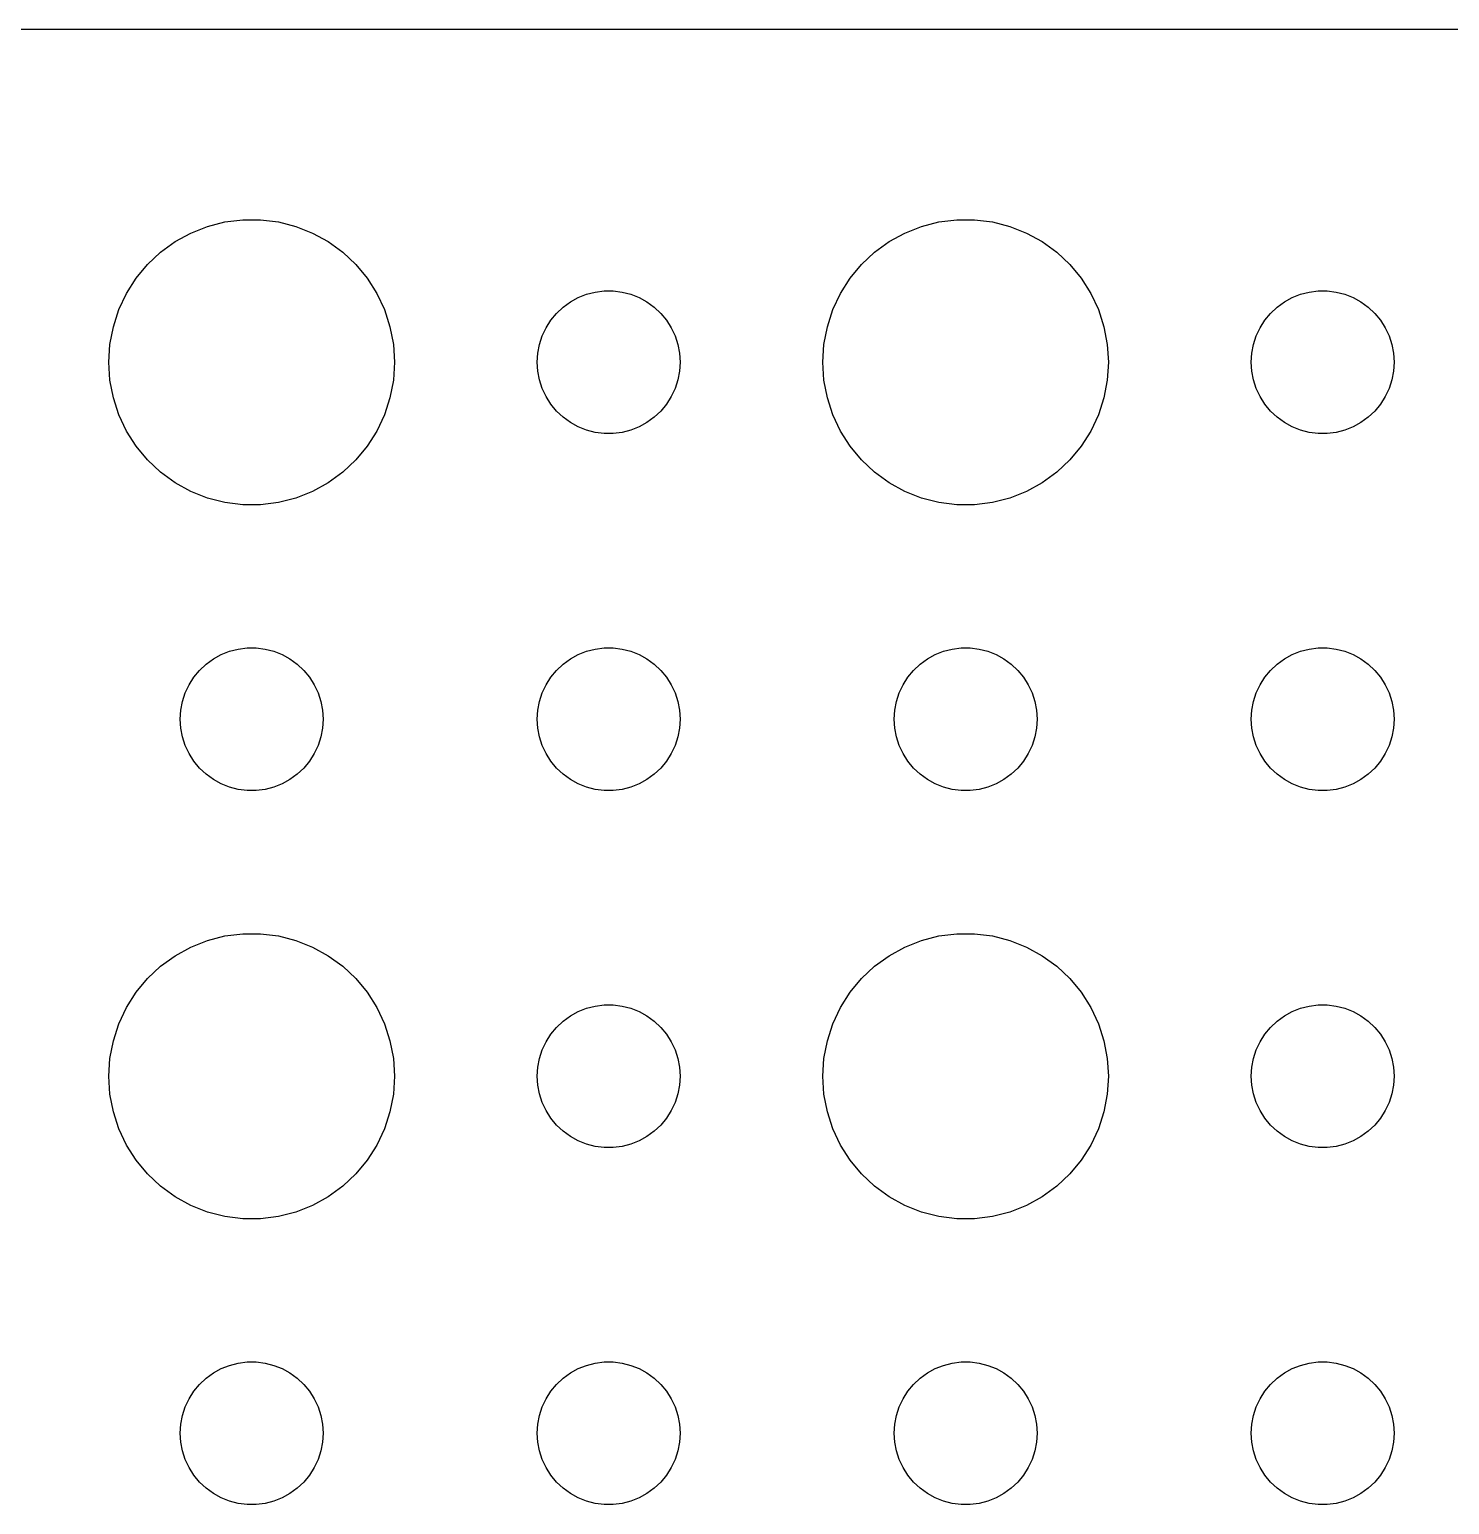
# Model space of a CAD drawing. Header units: metres. Extents: x -112 to 112, y -59 to 59.
# Drawn here: x 25.33 to 55.16, y 28.5 to 59.49 of the extents above; entities that cross this region are included whole.
import ezdxf

# ---------------------------------------------------------------- set-up
doc = ezdxf.new("R2010")
doc.units = ezdxf.units.M

msp = doc.modelspace()

# ---------------------------------------------------------------- linework, layer by layer
for p, q in [((107.314, 59.4901), (-107.314, 59.4901)), ((29.4379, 55.4469), (29.8116, 55.4941)), ((29.8116, 55.4941), (30.1884, 55.4941)), ((30.1884, 55.4941), (30.5621, 55.4469)), ((44.4379, 55.4469), (44.8116, 55.4941)), ((44.8116, 55.4941), (45.1884, 55.4941)), ((45.1884, 55.4941), (45.5621, 55.4469)), ((28.3925, 55.033), (28.7227, 55.2145)), ((28.7227, 55.2145), (29.0729, 55.3532)), ((29.0729, 55.3532), (29.4379, 55.4469)), ((30.5621, 55.4469), (30.927, 55.3532)), ((30.927, 55.3532), (31.2773, 55.2145)), ((31.2773, 55.2145), (31.6075, 55.033)), ((43.3925, 55.033), (43.7227, 55.2145)), ((43.7227, 55.2145), (44.0729, 55.3532)), ((44.0729, 55.3532), (44.4379, 55.4469)), ((45.5621, 55.4469), (45.927, 55.3532)), ((45.927, 55.3532), (46.2773, 55.2145)), ((46.2773, 55.2145), (46.6075, 55.033)), ((28.0877, 54.8115), (28.3925, 55.033)), ((31.6075, 55.033), (31.9123, 54.8115)), ((43.0877, 54.8115), (43.3925, 55.033)), ((46.6075, 55.033), (46.9123, 54.8115)), ((27.5729, 54.2634), (27.8131, 54.5536)), ((27.8131, 54.5536), (28.0877, 54.8115)), ((31.9123, 54.8115), (32.1869, 54.5536)), ((32.1869, 54.5536), (32.427, 54.2634)), ((42.5729, 54.2634), (42.8131, 54.5536)), ((42.8131, 54.5536), (43.0877, 54.8115)), ((46.9123, 54.8115), (47.1869, 54.5536)), ((47.1869, 54.5536), (47.427, 54.2634)), ((27.3711, 53.9453), (27.5729, 54.2634)), ((32.427, 54.2634), (32.6289, 53.9453)), ((42.3711, 53.9453), (42.5729, 54.2634)), ((47.427, 54.2634), (47.6289, 53.9453)), ((27.2107, 53.6044), (27.3711, 53.9453)), ((32.6289, 53.9453), (32.7893, 53.6044)), ((36.8613, 53.8572), (37.0365, 53.9266)), ((37.0365, 53.9266), (37.2189, 53.9734)), ((37.2189, 53.9734), (37.4058, 53.997)), ((37.4058, 53.997), (37.5942, 53.997)), ((37.5942, 53.997), (37.7811, 53.9734)), ((37.7811, 53.9734), (37.9635, 53.9266)), ((37.9635, 53.9266), (38.1387, 53.8572)), ((42.2107, 53.6044), (42.3711, 53.9453)), ((47.6289, 53.9453), (47.7893, 53.6044)), ((51.8613, 53.8572), (52.0365, 53.9266)), ((52.0365, 53.9266), (52.2189, 53.9734)), ((52.2189, 53.9734), (52.4058, 53.997)), ((52.4058, 53.997), (52.5942, 53.997)), ((52.5942, 53.997), (52.7811, 53.9734)), ((52.7811, 53.9734), (52.9635, 53.9266)), ((52.9635, 53.9266), (53.1387, 53.8572)), ((36.4065, 53.5268), (36.5439, 53.6558)), ((36.5439, 53.6558), (36.6963, 53.7665)), ((36.6963, 53.7665), (36.8613, 53.8572)), ((38.1387, 53.8572), (38.3037, 53.7665)), ((38.3037, 53.7665), (38.4561, 53.6558)), ((38.4561, 53.6558), (38.5934, 53.5268)), ((51.4065, 53.5268), (51.5439, 53.6558)), ((51.5439, 53.6558), (51.6963, 53.7665)), ((51.6963, 53.7665), (51.8613, 53.8572)), ((53.1387, 53.8572), (53.3037, 53.7665)), ((53.3037, 53.7665), (53.4561, 53.6558)), ((53.4561, 53.6558), (53.5934, 53.5268)), ((27.0942, 53.2461), (27.2107, 53.6044)), ((32.7893, 53.6044), (32.9057, 53.2461)), ((36.1855, 53.2226), (36.2865, 53.3817)), ((36.2865, 53.3817), (36.4065, 53.5268)), ((38.5934, 53.5268), (38.7135, 53.3817)), ((38.7135, 53.3817), (38.8145, 53.2226)), ((42.0942, 53.2461), (42.2107, 53.6044)), ((47.7893, 53.6044), (47.9057, 53.2461)), ((51.1855, 53.2226), (51.2865, 53.3817)), ((51.2865, 53.3817), (51.4065, 53.5268)), ((53.5934, 53.5268), (53.7135, 53.3817)), ((53.7135, 53.3817), (53.8145, 53.2226)), ((27.0237, 52.876), (27.0942, 53.2461)), ((32.9057, 53.2461), (32.9763, 52.876)), ((36.0471, 52.873), (36.1053, 53.0522)), ((36.1053, 53.0522), (36.1855, 53.2226)), ((38.8145, 53.2226), (38.8947, 53.0522)), ((38.8947, 53.0522), (38.9529, 52.873)), ((42.0237, 52.876), (42.0942, 53.2461)), ((47.9057, 53.2461), (47.9763, 52.876)), ((51.0471, 52.873), (51.1053, 53.0522)), ((51.1053, 53.0522), (51.1855, 53.2226)), ((53.8145, 53.2226), (53.8947, 53.0522)), ((53.8947, 53.0522), (53.9529, 52.873)), ((27, 52.5), (27.0237, 52.876)), ((32.9763, 52.876), (33, 52.5)), ((36, 52.5), (36.0118, 52.688)), ((36.0118, 52.688), (36.0471, 52.873)), ((38.9529, 52.873), (38.9882, 52.688)), ((38.9882, 52.688), (39, 52.5)), ((42, 52.5), (42.0237, 52.876)), ((47.9763, 52.876), (48, 52.5)), ((51, 52.5), (51.0118, 52.688)), ((51.0118, 52.688), (51.0471, 52.873)), ((53.9529, 52.873), (53.9882, 52.688)), ((53.9882, 52.688), (54, 52.5)), ((27.0237, 52.124), (27, 52.5)), ((33, 52.5), (32.9763, 52.124)), ((36.0118, 52.312), (36, 52.5)), ((39, 52.5), (38.9882, 52.312)), ((42.0237, 52.124), (42, 52.5)), ((48, 52.5), (47.9763, 52.124)), ((51.0118, 52.312), (51, 52.5)), ((54, 52.5), (53.9882, 52.312)), ((27.0942, 51.7539), (27.0237, 52.124)), ((32.9763, 52.124), (32.9057, 51.7539)), ((36.0471, 52.127), (36.0118, 52.312)), ((36.1053, 51.9478), (36.0471, 52.127)), ((38.9529, 52.127), (38.8947, 51.9478)), ((38.9882, 52.312), (38.9529, 52.127)), ((42.0942, 51.7539), (42.0237, 52.124)), ((47.9763, 52.124), (47.9057, 51.7539)), ((51.0471, 52.127), (51.0118, 52.312)), ((51.1053, 51.9478), (51.0471, 52.127)), ((53.9529, 52.127), (53.8947, 51.9478)), ((53.9882, 52.312), (53.9529, 52.127)), ((27.2107, 51.3956), (27.0942, 51.7539)), ((32.9057, 51.7539), (32.7893, 51.3956)), ((36.1855, 51.7774), (36.1053, 51.9478)), ((36.2865, 51.6183), (36.1855, 51.7774)), ((38.8145, 51.7774), (38.7135, 51.6183)), ((38.8947, 51.9478), (38.8145, 51.7774)), ((42.2107, 51.3956), (42.0942, 51.7539)), ((47.9057, 51.7539), (47.7893, 51.3956)), ((51.1855, 51.7774), (51.1053, 51.9478)), ((51.2865, 51.6183), (51.1855, 51.7774)), ((53.8145, 51.7774), (53.7135, 51.6183)), ((53.8947, 51.9478), (53.8145, 51.7774)), ((36.4065, 51.4732), (36.2865, 51.6183)), ((36.5439, 51.3442), (36.4065, 51.4732)), ((38.5934, 51.4732), (38.4561, 51.3442)), ((38.7135, 51.6183), (38.5934, 51.4732)), ((51.4065, 51.4732), (51.2865, 51.6183)), ((51.5439, 51.3442), (51.4065, 51.4732)), ((53.5934, 51.4732), (53.4561, 51.3442)), ((53.7135, 51.6183), (53.5934, 51.4732)), ((27.3711, 51.0547), (27.2107, 51.3956)), ((32.7893, 51.3956), (32.6289, 51.0547)), ((36.6963, 51.2335), (36.5439, 51.3442)), ((36.8613, 51.1428), (36.6963, 51.2335)), ((37.0365, 51.0734), (36.8613, 51.1428)), ((38.1387, 51.1428), (37.9635, 51.0734)), ((38.3037, 51.2335), (38.1387, 51.1428)), ((38.4561, 51.3442), (38.3037, 51.2335)), ((42.3711, 51.0547), (42.2107, 51.3956)), ((47.7893, 51.3956), (47.6289, 51.0547)), ((51.6963, 51.2335), (51.5439, 51.3442)), ((51.8613, 51.1428), (51.6963, 51.2335)), ((52.0365, 51.0734), (51.8613, 51.1428)), ((53.1387, 51.1428), (52.9635, 51.0734)), ((53.3037, 51.2335), (53.1387, 51.1428)), ((53.4561, 51.3442), (53.3037, 51.2335)), ((27.5729, 50.7366), (27.3711, 51.0547)), ((32.6289, 51.0547), (32.427, 50.7366)), ((37.2189, 51.0266), (37.0365, 51.0734)), ((37.4058, 51.003), (37.2189, 51.0266)), ((37.5942, 51.003), (37.4058, 51.003)), ((37.7811, 51.0266), (37.5942, 51.003)), ((37.9635, 51.0734), (37.7811, 51.0266)), ((42.5729, 50.7366), (42.3711, 51.0547)), ((47.6289, 51.0547), (47.427, 50.7366)), ((52.2189, 51.0266), (52.0365, 51.0734)), ((52.4058, 51.003), (52.2189, 51.0266)), ((52.5942, 51.003), (52.4058, 51.003)), ((52.7811, 51.0266), (52.5942, 51.003)), ((52.9635, 51.0734), (52.7811, 51.0266)), ((27.8131, 50.4464), (27.5729, 50.7366)), ((32.427, 50.7366), (32.1869, 50.4464)), ((42.8131, 50.4464), (42.5729, 50.7366)), ((47.427, 50.7366), (47.1869, 50.4464)), ((28.0877, 50.1885), (27.8131, 50.4464)), ((32.1869, 50.4464), (31.9123, 50.1885)), ((43.0877, 50.1885), (42.8131, 50.4464)), ((47.1869, 50.4464), (46.9123, 50.1885)), ((28.3925, 49.967), (28.0877, 50.1885)), ((28.7227, 49.7855), (28.3925, 49.967)), ((31.6075, 49.967), (31.2773, 49.7855)), ((31.9123, 50.1885), (31.6075, 49.967)), ((43.3925, 49.967), (43.0877, 50.1885)), ((43.7227, 49.7855), (43.3925, 49.967)), ((46.6075, 49.967), (46.2773, 49.7855)), ((46.9123, 50.1885), (46.6075, 49.967)), ((29.0729, 49.6468), (28.7227, 49.7855)), ((29.4379, 49.5531), (29.0729, 49.6468)), ((30.927, 49.6468), (30.5621, 49.5531)), ((31.2773, 49.7855), (30.927, 49.6468)), ((44.0729, 49.6468), (43.7227, 49.7855)), ((44.4379, 49.5531), (44.0729, 49.6468)), ((45.927, 49.6468), (45.5621, 49.5531)), ((46.2773, 49.7855), (45.927, 49.6468)), ((29.8116, 49.5059), (29.4379, 49.5531)), ((30.1884, 49.5059), (29.8116, 49.5059)), ((30.5621, 49.5531), (30.1884, 49.5059)), ((44.8116, 49.5059), (44.4379, 49.5531)), ((45.1884, 49.5059), (44.8116, 49.5059)), ((45.5621, 49.5531), (45.1884, 49.5059)), ((29.7189, 46.4734), (29.9058, 46.497)), ((29.9058, 46.497), (30.0942, 46.497)), ((30.0942, 46.497), (30.2811, 46.4734)), ((37.2189, 46.4734), (37.4058, 46.497)), ((37.4058, 46.497), (37.5942, 46.497)), ((37.5942, 46.497), (37.7811, 46.4734)), ((44.7189, 46.4734), (44.9058, 46.497)), ((44.9058, 46.497), (45.0942, 46.497)), ((45.0942, 46.497), (45.2811, 46.4734)), ((52.2189, 46.4734), (52.4058, 46.497)), ((52.4058, 46.497), (52.5942, 46.497)), ((52.5942, 46.497), (52.7811, 46.4734)), ((29.0439, 46.1558), (29.1963, 46.2665)), ((29.1963, 46.2665), (29.3613, 46.3572)), ((29.3613, 46.3572), (29.5365, 46.4266)), ((29.5365, 46.4266), (29.7189, 46.4734)), ((30.2811, 46.4734), (30.4635, 46.4266)), ((30.4635, 46.4266), (30.6387, 46.3572)), ((30.6387, 46.3572), (30.8037, 46.2665)), ((30.8037, 46.2665), (30.9561, 46.1558)), ((36.5439, 46.1558), (36.6963, 46.2665)), ((36.6963, 46.2665), (36.8613, 46.3572)), ((36.8613, 46.3572), (37.0365, 46.4266)), ((37.0365, 46.4266), (37.2189, 46.4734)), ((37.7811, 46.4734), (37.9635, 46.4266)), ((37.9635, 46.4266), (38.1387, 46.3572)), ((38.1387, 46.3572), (38.3037, 46.2665)), ((38.3037, 46.2665), (38.4561, 46.1558)), ((44.0439, 46.1558), (44.1963, 46.2665)), ((44.1963, 46.2665), (44.3613, 46.3572)), ((44.3613, 46.3572), (44.5365, 46.4266)), ((44.5365, 46.4266), (44.7189, 46.4734)), ((45.2811, 46.4734), (45.4635, 46.4266)), ((45.4635, 46.4266), (45.6387, 46.3572)), ((45.6387, 46.3572), (45.8037, 46.2665)), ((45.8037, 46.2665), (45.9561, 46.1558)), ((51.5439, 46.1558), (51.6963, 46.2665)), ((51.6963, 46.2665), (51.8613, 46.3572)), ((51.8613, 46.3572), (52.0365, 46.4266)), ((52.0365, 46.4266), (52.2189, 46.4734)), ((52.7811, 46.4734), (52.9635, 46.4266)), ((52.9635, 46.4266), (53.1387, 46.3572)), ((53.1387, 46.3572), (53.3037, 46.2665)), ((53.3037, 46.2665), (53.4561, 46.1558)), ((28.6855, 45.7226), (28.7865, 45.8817)), ((28.7865, 45.8817), (28.9065, 46.0268)), ((28.9065, 46.0268), (29.0439, 46.1558)), ((30.9561, 46.1558), (31.0934, 46.0268)), ((31.0934, 46.0268), (31.2135, 45.8817)), ((31.2135, 45.8817), (31.3145, 45.7226)), ((36.1855, 45.7226), (36.2865, 45.8817)), ((36.2865, 45.8817), (36.4065, 46.0268)), ((36.4065, 46.0268), (36.5439, 46.1558)), ((38.4561, 46.1558), (38.5934, 46.0268)), ((38.5934, 46.0268), (38.7135, 45.8817)), ((38.7135, 45.8817), (38.8145, 45.7226)), ((43.6855, 45.7226), (43.7865, 45.8817)), ((43.7865, 45.8817), (43.9065, 46.0268)), ((43.9065, 46.0268), (44.0439, 46.1558)), ((45.9561, 46.1558), (46.0934, 46.0268)), ((46.0934, 46.0268), (46.2135, 45.8817)), ((46.2135, 45.8817), (46.3145, 45.7226)), ((51.1855, 45.7226), (51.2865, 45.8817)), ((51.2865, 45.8817), (51.4065, 46.0268)), ((51.4065, 46.0268), (51.5439, 46.1558)), ((53.4561, 46.1558), (53.5934, 46.0268)), ((53.5934, 46.0268), (53.7135, 45.8817)), ((53.7135, 45.8817), (53.8145, 45.7226)), ((28.5471, 45.373), (28.6053, 45.5522)), ((28.6053, 45.5522), (28.6855, 45.7226)), ((31.3145, 45.7226), (31.3947, 45.5522)), ((31.3947, 45.5522), (31.4529, 45.373)), ((36.0471, 45.373), (36.1053, 45.5522)), ((36.1053, 45.5522), (36.1855, 45.7226)), ((38.8145, 45.7226), (38.8947, 45.5522)), ((38.8947, 45.5522), (38.9529, 45.373)), ((43.5471, 45.373), (43.6053, 45.5522)), ((43.6053, 45.5522), (43.6855, 45.7226)), ((46.3145, 45.7226), (46.3947, 45.5522)), ((46.3947, 45.5522), (46.4529, 45.373)), ((51.0471, 45.373), (51.1053, 45.5522)), ((51.1053, 45.5522), (51.1855, 45.7226)), ((53.8145, 45.7226), (53.8947, 45.5522)), ((53.8947, 45.5522), (53.9529, 45.373)), ((28.5118, 45.188), (28.5471, 45.373)), ((31.4529, 45.373), (31.4882, 45.188)), ((36.0118, 45.188), (36.0471, 45.373)), ((38.9529, 45.373), (38.9882, 45.188)), ((43.5118, 45.188), (43.5471, 45.373)), ((46.4529, 45.373), (46.4882, 45.188)), ((51.0118, 45.188), (51.0471, 45.373)), ((53.9529, 45.373), (53.9882, 45.188)), ((28.5, 45), (28.5118, 45.188)), ((28.5118, 44.812), (28.5, 45)), ((31.4882, 45.188), (31.5, 45)), ((31.5, 45), (31.4882, 44.812)), ((36, 45), (36.0118, 45.188)), ((36.0118, 44.812), (36, 45)), ((38.9882, 45.188), (39, 45)), ((39, 45), (38.9882, 44.812)), ((43.5, 45), (43.5118, 45.188)), ((43.5118, 44.812), (43.5, 45)), ((46.4882, 45.188), (46.5, 45)), ((46.5, 45), (46.4882, 44.812)), ((51, 45), (51.0118, 45.188)), ((51.0118, 44.812), (51, 45)), ((53.9882, 45.188), (54, 45)), ((54, 45), (53.9882, 44.812)), ((28.5471, 44.627), (28.5118, 44.812)), ((28.6053, 44.4478), (28.5471, 44.627)), ((31.4529, 44.627), (31.3947, 44.4478)), ((31.4882, 44.812), (31.4529, 44.627)), ((36.0471, 44.627), (36.0118, 44.812)), ((36.1053, 44.4478), (36.0471, 44.627)), ((38.9529, 44.627), (38.8947, 44.4478)), ((38.9882, 44.812), (38.9529, 44.627)), ((43.5471, 44.627), (43.5118, 44.812)), ((43.6053, 44.4478), (43.5471, 44.627)), ((46.4529, 44.627), (46.3947, 44.4478)), ((46.4882, 44.812), (46.4529, 44.627)), ((51.0471, 44.627), (51.0118, 44.812)), ((51.1053, 44.4478), (51.0471, 44.627)), ((53.9529, 44.627), (53.8947, 44.4478)), ((53.9882, 44.812), (53.9529, 44.627)), ((28.6855, 44.2774), (28.6053, 44.4478)), ((31.3947, 44.4478), (31.3145, 44.2774)), ((36.1855, 44.2774), (36.1053, 44.4478)), ((38.8947, 44.4478), (38.8145, 44.2774)), ((43.6855, 44.2774), (43.6053, 44.4478)), ((46.3947, 44.4478), (46.3145, 44.2774)), ((51.1855, 44.2774), (51.1053, 44.4478)), ((53.8947, 44.4478), (53.8145, 44.2774)), ((28.7865, 44.1183), (28.6855, 44.2774)), ((28.9065, 43.9732), (28.7865, 44.1183)), ((31.2135, 44.1183), (31.0934, 43.9732)), ((31.3145, 44.2774), (31.2135, 44.1183)), ((36.2865, 44.1183), (36.1855, 44.2774)), ((36.4065, 43.9732), (36.2865, 44.1183)), ((38.7135, 44.1183), (38.5934, 43.9732)), ((38.8145, 44.2774), (38.7135, 44.1183)), ((43.7865, 44.1183), (43.6855, 44.2774)), ((43.9065, 43.9732), (43.7865, 44.1183)), ((46.2135, 44.1183), (46.0934, 43.9732)), ((46.3145, 44.2774), (46.2135, 44.1183)), ((51.2865, 44.1183), (51.1855, 44.2774)), ((51.4065, 43.9732), (51.2865, 44.1183)), ((53.7135, 44.1183), (53.5934, 43.9732)), ((53.8145, 44.2774), (53.7135, 44.1183)), ((29.0439, 43.8442), (28.9065, 43.9732)), ((29.1963, 43.7335), (29.0439, 43.8442)), ((29.3613, 43.6428), (29.1963, 43.7335)), ((30.8037, 43.7335), (30.6387, 43.6428)), ((30.9561, 43.8442), (30.8037, 43.7335)), ((31.0934, 43.9732), (30.9561, 43.8442)), ((36.5439, 43.8442), (36.4065, 43.9732)), ((36.6963, 43.7335), (36.5439, 43.8442)), ((36.8613, 43.6428), (36.6963, 43.7335)), ((38.3037, 43.7335), (38.1387, 43.6428)), ((38.4561, 43.8442), (38.3037, 43.7335)), ((38.5934, 43.9732), (38.4561, 43.8442)), ((44.0439, 43.8442), (43.9065, 43.9732)), ((44.1963, 43.7335), (44.0439, 43.8442)), ((44.3613, 43.6428), (44.1963, 43.7335)), ((45.8037, 43.7335), (45.6387, 43.6428)), ((45.9561, 43.8442), (45.8037, 43.7335)), ((46.0934, 43.9732), (45.9561, 43.8442)), ((51.5439, 43.8442), (51.4065, 43.9732)), ((51.6963, 43.7335), (51.5439, 43.8442)), ((51.8613, 43.6428), (51.6963, 43.7335)), ((53.3037, 43.7335), (53.1387, 43.6428)), ((53.4561, 43.8442), (53.3037, 43.7335)), ((53.5934, 43.9732), (53.4561, 43.8442)), ((29.5365, 43.5734), (29.3613, 43.6428)), ((29.7189, 43.5266), (29.5365, 43.5734)), ((29.9058, 43.503), (29.7189, 43.5266)), ((30.0942, 43.503), (29.9058, 43.503)), ((30.2811, 43.5266), (30.0942, 43.503)), ((30.4635, 43.5734), (30.2811, 43.5266)), ((30.6387, 43.6428), (30.4635, 43.5734)), ((37.0365, 43.5734), (36.8613, 43.6428)), ((37.2189, 43.5266), (37.0365, 43.5734)), ((37.4058, 43.503), (37.2189, 43.5266)), ((37.5942, 43.503), (37.4058, 43.503)), ((37.7811, 43.5266), (37.5942, 43.503)), ((37.9635, 43.5734), (37.7811, 43.5266)), ((38.1387, 43.6428), (37.9635, 43.5734)), ((44.5365, 43.5734), (44.3613, 43.6428)), ((44.7189, 43.5266), (44.5365, 43.5734)), ((44.9058, 43.503), (44.7189, 43.5266)), ((45.0942, 43.503), (44.9058, 43.503)), ((45.2811, 43.5266), (45.0942, 43.503)), ((45.4635, 43.5734), (45.2811, 43.5266)), ((45.6387, 43.6428), (45.4635, 43.5734)), ((52.0365, 43.5734), (51.8613, 43.6428)), ((52.2189, 43.5266), (52.0365, 43.5734)), ((52.4058, 43.503), (52.2189, 43.5266)), ((52.5942, 43.503), (52.4058, 43.503)), ((52.7811, 43.5266), (52.5942, 43.503)), ((52.9635, 43.5734), (52.7811, 43.5266)), ((53.1387, 43.6428), (52.9635, 43.5734)), ((28.7227, 40.2145), (29.0729, 40.3532)), ((29.0729, 40.3532), (29.4379, 40.4469)), ((29.4379, 40.4469), (29.8116, 40.4941)), ((29.8116, 40.4941), (30.1884, 40.4941)), ((30.1884, 40.4941), (30.5621, 40.4469)), ((30.5621, 40.4469), (30.927, 40.3532)), ((30.927, 40.3532), (31.2773, 40.2145)), ((43.7227, 40.2145), (44.0729, 40.3532)), ((44.0729, 40.3532), (44.4379, 40.4469)), ((44.4379, 40.4469), (44.8116, 40.4941)), ((44.8116, 40.4941), (45.1884, 40.4941)), ((45.1884, 40.4941), (45.5621, 40.4469)), ((45.5621, 40.4469), (45.927, 40.3532)), ((45.927, 40.3532), (46.2773, 40.2145)), ((28.0877, 39.8115), (28.3925, 40.033)), ((28.3925, 40.033), (28.7227, 40.2145)), ((31.2773, 40.2145), (31.6075, 40.033)), ((31.6075, 40.033), (31.9123, 39.8115)), ((43.0877, 39.8115), (43.3925, 40.033)), ((43.3925, 40.033), (43.7227, 40.2145)), ((46.2773, 40.2145), (46.6075, 40.033)), ((46.6075, 40.033), (46.9123, 39.8115)), ((27.8131, 39.5536), (28.0877, 39.8115)), ((31.9123, 39.8115), (32.1869, 39.5536)), ((42.8131, 39.5536), (43.0877, 39.8115)), ((46.9123, 39.8115), (47.1869, 39.5536)), ((27.5729, 39.2634), (27.8131, 39.5536)), ((32.1869, 39.5536), (32.427, 39.2634)), ((42.5729, 39.2634), (42.8131, 39.5536)), ((47.1869, 39.5536), (47.427, 39.2634)), ((27.3711, 38.9453), (27.5729, 39.2634)), ((32.427, 39.2634), (32.6289, 38.9453)), ((42.3711, 38.9453), (42.5729, 39.2634)), ((47.427, 39.2634), (47.6289, 38.9453)), ((27.2107, 38.6044), (27.3711, 38.9453)), ((32.6289, 38.9453), (32.7893, 38.6044)), ((36.5439, 38.6558), (36.6963, 38.7665)), ((36.6963, 38.7665), (36.8613, 38.8572)), ((36.8613, 38.8572), (37.0365, 38.9266)), ((37.0365, 38.9266), (37.2189, 38.9734)), ((37.2189, 38.9734), (37.4058, 38.997)), ((37.4058, 38.997), (37.5942, 38.997)), ((37.5942, 38.997), (37.7811, 38.9734)), ((37.7811, 38.9734), (37.9635, 38.9266)), ((37.9635, 38.9266), (38.1387, 38.8572)), ((38.1387, 38.8572), (38.3037, 38.7665)), ((38.3037, 38.7665), (38.4561, 38.6558)), ((42.2107, 38.6044), (42.3711, 38.9453)), ((47.6289, 38.9453), (47.7893, 38.6044)), ((51.5439, 38.6558), (51.6963, 38.7665)), ((51.6963, 38.7665), (51.8613, 38.8572)), ((51.8613, 38.8572), (52.0365, 38.9266)), ((52.0365, 38.9266), (52.2189, 38.9734)), ((52.2189, 38.9734), (52.4058, 38.997)), ((52.4058, 38.997), (52.5942, 38.997)), ((52.5942, 38.997), (52.7811, 38.9734)), ((52.7811, 38.9734), (52.9635, 38.9266)), ((52.9635, 38.9266), (53.1387, 38.8572)), ((53.1387, 38.8572), (53.3037, 38.7665)), ((53.3037, 38.7665), (53.4561, 38.6558)), ((27.0942, 38.2461), (27.2107, 38.6044)), ((32.7893, 38.6044), (32.9057, 38.2461)), ((36.2865, 38.3817), (36.4065, 38.5268)), ((36.4065, 38.5268), (36.5439, 38.6558)), ((38.4561, 38.6558), (38.5934, 38.5268)), ((38.5934, 38.5268), (38.7135, 38.3817)), ((42.0942, 38.2461), (42.2107, 38.6044)), ((47.7893, 38.6044), (47.9057, 38.2461)), ((51.2865, 38.3817), (51.4065, 38.5268)), ((51.4065, 38.5268), (51.5439, 38.6558)), ((53.4561, 38.6558), (53.5934, 38.5268)), ((53.5934, 38.5268), (53.7135, 38.3817)), ((27.0237, 37.876), (27.0942, 38.2461)), ((32.9057, 38.2461), (32.9763, 37.876)), ((36.1053, 38.0522), (36.1855, 38.2226)), ((36.1855, 38.2226), (36.2865, 38.3817)), ((38.7135, 38.3817), (38.8145, 38.2226)), ((38.8145, 38.2226), (38.8947, 38.0522)), ((42.0237, 37.876), (42.0942, 38.2461)), ((47.9057, 38.2461), (47.9763, 37.876)), ((51.1053, 38.0522), (51.1855, 38.2226)), ((51.1855, 38.2226), (51.2865, 38.3817)), ((53.7135, 38.3817), (53.8145, 38.2226)), ((53.8145, 38.2226), (53.8947, 38.0522)), ((27, 37.5), (27.0237, 37.876)), ((32.9763, 37.876), (33, 37.5)), ((36.0118, 37.688), (36.0471, 37.873)), ((36.0471, 37.873), (36.1053, 38.0522)), ((38.8947, 38.0522), (38.9529, 37.873)), ((38.9529, 37.873), (38.9882, 37.688)), ((42, 37.5), (42.0237, 37.876)), ((47.9763, 37.876), (48, 37.5)), ((51.0118, 37.688), (51.0471, 37.873)), ((51.0471, 37.873), (51.1053, 38.0522)), ((53.8947, 38.0522), (53.9529, 37.873)), ((53.9529, 37.873), (53.9882, 37.688)), ((27.0237, 37.124), (27, 37.5)), ((33, 37.5), (32.9763, 37.124)), ((36, 37.5), (36.0118, 37.688)), ((36.0118, 37.312), (36, 37.5)), ((38.9882, 37.688), (39, 37.5)), ((39, 37.5), (38.9882, 37.312)), ((42.0237, 37.124), (42, 37.5)), ((48, 37.5), (47.9763, 37.124)), ((51, 37.5), (51.0118, 37.688)), ((51.0118, 37.312), (51, 37.5)), ((53.9882, 37.688), (54, 37.5)), ((54, 37.5), (53.9882, 37.312)), ((36.0471, 37.127), (36.0118, 37.312)), ((38.9882, 37.312), (38.9529, 37.127)), ((51.0471, 37.127), (51.0118, 37.312)), ((53.9882, 37.312), (53.9529, 37.127)), ((27.0942, 36.7539), (27.0237, 37.124)), ((32.9763, 37.124), (32.9057, 36.7539)), ((36.1053, 36.9478), (36.0471, 37.127)), ((36.1855, 36.7774), (36.1053, 36.9478)), ((38.8947, 36.9478), (38.8145, 36.7774)), ((38.9529, 37.127), (38.8947, 36.9478)), ((42.0942, 36.7539), (42.0237, 37.124)), ((47.9763, 37.124), (47.9057, 36.7539)), ((51.1053, 36.9478), (51.0471, 37.127)), ((51.1855, 36.7774), (51.1053, 36.9478)), ((53.8947, 36.9478), (53.8145, 36.7774)), ((53.9529, 37.127), (53.8947, 36.9478)), ((27.2107, 36.3956), (27.0942, 36.7539)), ((32.9057, 36.7539), (32.7893, 36.3956)), ((36.2865, 36.6183), (36.1855, 36.7774)), ((36.4065, 36.4732), (36.2865, 36.6183)), ((38.7135, 36.6183), (38.5934, 36.4732)), ((38.8145, 36.7774), (38.7135, 36.6183)), ((42.2107, 36.3956), (42.0942, 36.7539)), ((47.9057, 36.7539), (47.7893, 36.3956)), ((51.2865, 36.6183), (51.1855, 36.7774)), ((51.4065, 36.4732), (51.2865, 36.6183)), ((53.7135, 36.6183), (53.5934, 36.4732)), ((53.8145, 36.7774), (53.7135, 36.6183)), ((27.3711, 36.0547), (27.2107, 36.3956)), ((32.7893, 36.3956), (32.6289, 36.0547)), ((36.5439, 36.3442), (36.4065, 36.4732)), ((36.6963, 36.2335), (36.5439, 36.3442)), ((38.4561, 36.3442), (38.3037, 36.2335)), ((38.5934, 36.4732), (38.4561, 36.3442)), ((42.3711, 36.0547), (42.2107, 36.3956)), ((47.7893, 36.3956), (47.6289, 36.0547)), ((51.5439, 36.3442), (51.4065, 36.4732)), ((51.6963, 36.2335), (51.5439, 36.3442)), ((53.4561, 36.3442), (53.3037, 36.2335)), ((53.5934, 36.4732), (53.4561, 36.3442)), ((27.5729, 35.7366), (27.3711, 36.0547)), ((32.6289, 36.0547), (32.427, 35.7366)), ((36.8613, 36.1428), (36.6963, 36.2335)), ((37.0365, 36.0734), (36.8613, 36.1428)), ((37.2189, 36.0266), (37.0365, 36.0734)), ((37.4058, 36.003), (37.2189, 36.0266)), ((37.5942, 36.003), (37.4058, 36.003)), ((37.7811, 36.0266), (37.5942, 36.003)), ((37.9635, 36.0734), (37.7811, 36.0266)), ((38.1387, 36.1428), (37.9635, 36.0734)), ((38.3037, 36.2335), (38.1387, 36.1428)), ((42.5729, 35.7366), (42.3711, 36.0547)), ((47.6289, 36.0547), (47.427, 35.7366)), ((51.8613, 36.1428), (51.6963, 36.2335)), ((52.0365, 36.0734), (51.8613, 36.1428)), ((52.2189, 36.0266), (52.0365, 36.0734)), ((52.4058, 36.003), (52.2189, 36.0266)), ((52.5942, 36.003), (52.4058, 36.003)), ((52.7811, 36.0266), (52.5942, 36.003)), ((52.9635, 36.0734), (52.7811, 36.0266)), ((53.1387, 36.1428), (52.9635, 36.0734)), ((53.3037, 36.2335), (53.1387, 36.1428)), ((27.8131, 35.4464), (27.5729, 35.7366)), ((32.427, 35.7366), (32.1869, 35.4464)), ((42.8131, 35.4464), (42.5729, 35.7366)), ((47.427, 35.7366), (47.1869, 35.4464)), ((28.0877, 35.1885), (27.8131, 35.4464)), ((32.1869, 35.4464), (31.9123, 35.1885)), ((43.0877, 35.1885), (42.8131, 35.4464)), ((47.1869, 35.4464), (46.9123, 35.1885)), ((28.3925, 34.967), (28.0877, 35.1885)), ((31.9123, 35.1885), (31.6075, 34.967)), ((43.3925, 34.967), (43.0877, 35.1885)), ((46.9123, 35.1885), (46.6075, 34.967)), ((28.7227, 34.7855), (28.3925, 34.967)), ((29.0729, 34.6468), (28.7227, 34.7855)), ((31.2773, 34.7855), (30.927, 34.6468)), ((31.6075, 34.967), (31.2773, 34.7855)), ((43.7227, 34.7855), (43.3925, 34.967)), ((44.0729, 34.6468), (43.7227, 34.7855)), ((46.2773, 34.7855), (45.927, 34.6468)), ((46.6075, 34.967), (46.2773, 34.7855)), ((29.4379, 34.5531), (29.0729, 34.6468)), ((29.8116, 34.5059), (29.4379, 34.5531)), ((30.1884, 34.5059), (29.8116, 34.5059)), ((30.5621, 34.5531), (30.1884, 34.5059)), ((30.927, 34.6468), (30.5621, 34.5531)), ((44.4379, 34.5531), (44.0729, 34.6468)), ((44.8116, 34.5059), (44.4379, 34.5531)), ((45.1884, 34.5059), (44.8116, 34.5059)), ((45.5621, 34.5531), (45.1884, 34.5059)), ((45.927, 34.6468), (45.5621, 34.5531)), ((29.1963, 31.2665), (29.3613, 31.3572)), ((29.3613, 31.3572), (29.5365, 31.4266)), ((29.5365, 31.4266), (29.7189, 31.4734)), ((29.7189, 31.4734), (29.9058, 31.497)), ((29.9058, 31.497), (30.0942, 31.497)), ((30.0942, 31.497), (30.2811, 31.4734)), ((30.2811, 31.4734), (30.4635, 31.4266)), ((30.4635, 31.4266), (30.6387, 31.3572)), ((30.6387, 31.3572), (30.8037, 31.2665)), ((36.6963, 31.2665), (36.8613, 31.3572)), ((36.8613, 31.3572), (37.0365, 31.4266)), ((37.0365, 31.4266), (37.2189, 31.4734)), ((37.2189, 31.4734), (37.4058, 31.497)), ((37.4058, 31.497), (37.5942, 31.497)), ((37.5942, 31.497), (37.7811, 31.4734)), ((37.7811, 31.4734), (37.9635, 31.4266)), ((37.9635, 31.4266), (38.1387, 31.3572)), ((38.1387, 31.3572), (38.3037, 31.2665)), ((44.1963, 31.2665), (44.3613, 31.3572)), ((44.3613, 31.3572), (44.5365, 31.4266)), ((44.5365, 31.4266), (44.7189, 31.4734)), ((44.7189, 31.4734), (44.9058, 31.497)), ((44.9058, 31.497), (45.0942, 31.497)), ((45.0942, 31.497), (45.2811, 31.4734)), ((45.2811, 31.4734), (45.4635, 31.4266)), ((45.4635, 31.4266), (45.6387, 31.3572)), ((45.6387, 31.3572), (45.8037, 31.2665)), ((51.6963, 31.2665), (51.8613, 31.3572)), ((51.8613, 31.3572), (52.0365, 31.4266)), ((52.0365, 31.4266), (52.2189, 31.4734)), ((52.2189, 31.4734), (52.4058, 31.497)), ((52.4058, 31.497), (52.5942, 31.497)), ((52.5942, 31.497), (52.7811, 31.4734)), ((52.7811, 31.4734), (52.9635, 31.4266)), ((52.9635, 31.4266), (53.1387, 31.3572)), ((53.1387, 31.3572), (53.3037, 31.2665)), ((28.7865, 30.8817), (28.9065, 31.0268)), ((28.9065, 31.0268), (29.0439, 31.1558)), ((29.0439, 31.1558), (29.1963, 31.2665)), ((30.8037, 31.2665), (30.9561, 31.1558)), ((30.9561, 31.1558), (31.0934, 31.0268)), ((31.0934, 31.0268), (31.2135, 30.8817)), ((36.2865, 30.8817), (36.4065, 31.0268)), ((36.4065, 31.0268), (36.5439, 31.1558)), ((36.5439, 31.1558), (36.6963, 31.2665)), ((38.3037, 31.2665), (38.4561, 31.1558)), ((38.4561, 31.1558), (38.5934, 31.0268)), ((38.5934, 31.0268), (38.7135, 30.8817)), ((43.7865, 30.8817), (43.9065, 31.0268)), ((43.9065, 31.0268), (44.0439, 31.1558)), ((44.0439, 31.1558), (44.1963, 31.2665)), ((45.8037, 31.2665), (45.9561, 31.1558)), ((45.9561, 31.1558), (46.0934, 31.0268)), ((46.0934, 31.0268), (46.2135, 30.8817)), ((51.2865, 30.8817), (51.4065, 31.0268)), ((51.4065, 31.0268), (51.5439, 31.1558)), ((51.5439, 31.1558), (51.6963, 31.2665)), ((53.3037, 31.2665), (53.4561, 31.1558)), ((53.4561, 31.1558), (53.5934, 31.0268)), ((53.5934, 31.0268), (53.7135, 30.8817)), ((28.6053, 30.5522), (28.6855, 30.7226)), ((28.6855, 30.7226), (28.7865, 30.8817)), ((31.2135, 30.8817), (31.3145, 30.7226)), ((31.3145, 30.7226), (31.3947, 30.5522)), ((36.1053, 30.5522), (36.1855, 30.7226)), ((36.1855, 30.7226), (36.2865, 30.8817)), ((38.7135, 30.8817), (38.8145, 30.7226)), ((38.8145, 30.7226), (38.8947, 30.5522)), ((43.6053, 30.5522), (43.6855, 30.7226)), ((43.6855, 30.7226), (43.7865, 30.8817)), ((46.2135, 30.8817), (46.3145, 30.7226)), ((46.3145, 30.7226), (46.3947, 30.5522)), ((51.1053, 30.5522), (51.1855, 30.7226)), ((51.1855, 30.7226), (51.2865, 30.8817)), ((53.7135, 30.8817), (53.8145, 30.7226)), ((53.8145, 30.7226), (53.8947, 30.5522)), ((28.5118, 30.188), (28.5471, 30.373)), ((28.5471, 30.373), (28.6053, 30.5522)), ((31.3947, 30.5522), (31.4529, 30.373)), ((31.4529, 30.373), (31.4882, 30.188)), ((36.0118, 30.188), (36.0471, 30.373)), ((36.0471, 30.373), (36.1053, 30.5522)), ((38.8947, 30.5522), (38.9529, 30.373)), ((38.9529, 30.373), (38.9882, 30.188)), ((43.5118, 30.188), (43.5471, 30.373)), ((43.5471, 30.373), (43.6053, 30.5522)), ((46.3947, 30.5522), (46.4529, 30.373)), ((46.4529, 30.373), (46.4882, 30.188)), ((51.0118, 30.188), (51.0471, 30.373)), ((51.0471, 30.373), (51.1053, 30.5522)), ((53.8947, 30.5522), (53.9529, 30.373)), ((53.9529, 30.373), (53.9882, 30.188)), ((28.5, 30), (28.5118, 30.188)), ((31.4882, 30.188), (31.5, 30)), ((36, 30), (36.0118, 30.188)), ((38.9882, 30.188), (39, 30)), ((43.5, 30), (43.5118, 30.188)), ((46.4882, 30.188), (46.5, 30)), ((51, 30), (51.0118, 30.188)), ((53.9882, 30.188), (54, 30)), ((28.5118, 29.812), (28.5, 30)), ((28.5471, 29.627), (28.5118, 29.812)), ((31.4882, 29.812), (31.4529, 29.627)), ((31.5, 30), (31.4882, 29.812)), ((36.0118, 29.812), (36, 30)), ((36.0471, 29.627), (36.0118, 29.812)), ((38.9882, 29.812), (38.9529, 29.627)), ((39, 30), (38.9882, 29.812)), ((43.5118, 29.812), (43.5, 30)), ((43.5471, 29.627), (43.5118, 29.812)), ((46.4882, 29.812), (46.4529, 29.627)), ((46.5, 30), (46.4882, 29.812)), ((51.0118, 29.812), (51, 30)), ((51.0471, 29.627), (51.0118, 29.812)), ((53.9882, 29.812), (53.9529, 29.627)), ((54, 30), (53.9882, 29.812)), ((28.6053, 29.4478), (28.5471, 29.627)), ((28.6855, 29.2774), (28.6053, 29.4478)), ((31.3947, 29.4478), (31.3145, 29.2774)), ((31.4529, 29.627), (31.3947, 29.4478)), ((36.1053, 29.4478), (36.0471, 29.627)), ((36.1855, 29.2774), (36.1053, 29.4478)), ((38.8947, 29.4478), (38.8145, 29.2774)), ((38.9529, 29.627), (38.8947, 29.4478)), ((43.6053, 29.4478), (43.5471, 29.627)), ((43.6855, 29.2774), (43.6053, 29.4478)), ((46.3947, 29.4478), (46.3145, 29.2774)), ((46.4529, 29.627), (46.3947, 29.4478)), ((51.1053, 29.4478), (51.0471, 29.627)), ((51.1855, 29.2774), (51.1053, 29.4478)), ((53.8947, 29.4478), (53.8145, 29.2774)), ((53.9529, 29.627), (53.8947, 29.4478)), ((28.7865, 29.1183), (28.6855, 29.2774)), ((31.3145, 29.2774), (31.2135, 29.1183)), ((36.2865, 29.1183), (36.1855, 29.2774)), ((38.8145, 29.2774), (38.7135, 29.1183)), ((43.7865, 29.1183), (43.6855, 29.2774)), ((46.3145, 29.2774), (46.2135, 29.1183)), ((51.2865, 29.1183), (51.1855, 29.2774)), ((53.8145, 29.2774), (53.7135, 29.1183)), ((28.9065, 28.9732), (28.7865, 29.1183)), ((29.0439, 28.8442), (28.9065, 28.9732)), ((29.1963, 28.7335), (29.0439, 28.8442)), ((30.9561, 28.8442), (30.8037, 28.7335)), ((31.0934, 28.9732), (30.9561, 28.8442)), ((31.2135, 29.1183), (31.0934, 28.9732)), ((36.4065, 28.9732), (36.2865, 29.1183)), ((36.5439, 28.8442), (36.4065, 28.9732)), ((36.6963, 28.7335), (36.5439, 28.8442)), ((38.4561, 28.8442), (38.3037, 28.7335)), ((38.5934, 28.9732), (38.4561, 28.8442)), ((38.7135, 29.1183), (38.5934, 28.9732)), ((43.9065, 28.9732), (43.7865, 29.1183)), ((44.0439, 28.8442), (43.9065, 28.9732)), ((44.1963, 28.7335), (44.0439, 28.8442)), ((45.9561, 28.8442), (45.8037, 28.7335)), ((46.0934, 28.9732), (45.9561, 28.8442)), ((46.2135, 29.1183), (46.0934, 28.9732)), ((51.4065, 28.9732), (51.2865, 29.1183)), ((51.5439, 28.8442), (51.4065, 28.9732)), ((51.6963, 28.7335), (51.5439, 28.8442)), ((53.4561, 28.8442), (53.3037, 28.7335)), ((53.5934, 28.9732), (53.4561, 28.8442)), ((53.7135, 29.1183), (53.5934, 28.9732)), ((29.3613, 28.6427), (29.1963, 28.7335)), ((29.5365, 28.5734), (29.3613, 28.6427)), ((29.7189, 28.5266), (29.5365, 28.5734)), ((29.9058, 28.503), (29.7189, 28.5266)), ((30.2811, 28.5266), (30.0942, 28.503)), ((30.4635, 28.5734), (30.2811, 28.5266)), ((30.6387, 28.6427), (30.4635, 28.5734)), ((30.8037, 28.7335), (30.6387, 28.6427)), ((36.8613, 28.6427), (36.6963, 28.7335)), ((37.0365, 28.5734), (36.8613, 28.6427)), ((37.2189, 28.5266), (37.0365, 28.5734)), ((37.4058, 28.503), (37.2189, 28.5266)), ((37.7811, 28.5266), (37.5942, 28.503)), ((37.9635, 28.5734), (37.7811, 28.5266)), ((38.1387, 28.6427), (37.9635, 28.5734)), ((38.3037, 28.7335), (38.1387, 28.6427)), ((44.3613, 28.6427), (44.1963, 28.7335)), ((44.5365, 28.5734), (44.3613, 28.6427)), ((44.7189, 28.5266), (44.5365, 28.5734)), ((44.9058, 28.503), (44.7189, 28.5266)), ((45.2811, 28.5266), (45.0942, 28.503)), ((45.4635, 28.5734), (45.2811, 28.5266)), ((45.6387, 28.6427), (45.4635, 28.5734)), ((45.8037, 28.7335), (45.6387, 28.6427)), ((51.8613, 28.6427), (51.6963, 28.7335)), ((52.0365, 28.5734), (51.8613, 28.6427)), ((52.2189, 28.5266), (52.0365, 28.5734)), ((52.4058, 28.503), (52.2189, 28.5266)), ((52.7811, 28.5266), (52.5942, 28.503)), ((52.9635, 28.5734), (52.7811, 28.5266)), ((53.1387, 28.6427), (52.9635, 28.5734)), ((53.3037, 28.7335), (53.1387, 28.6427)), ((30.0942, 28.503), (29.9058, 28.503)), ((37.5942, 28.503), (37.4058, 28.503)), ((45.0942, 28.503), (44.9058, 28.503)), ((52.5942, 28.503), (52.4058, 28.503))]:
    msp.add_line(p, q)

doc.saveas('drawing.dxf')
